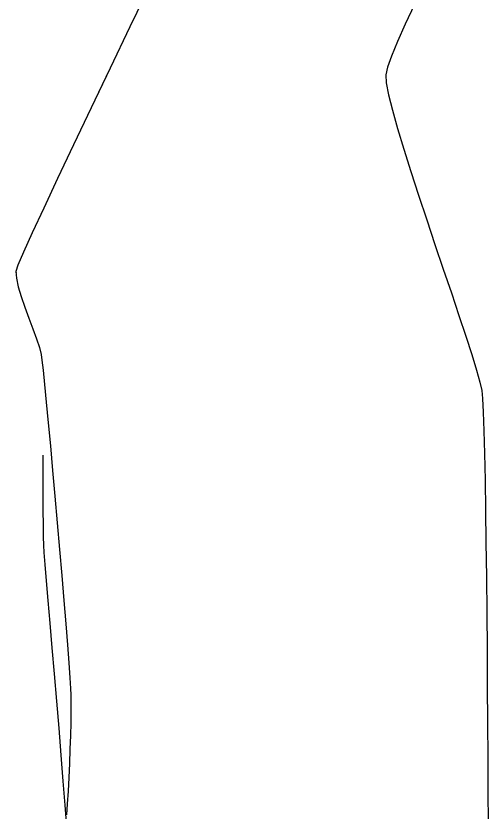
# Model space of a CAD drawing. Header units: metres. Extents: x 708868 to 711043, y 5411316 to 5413138.
# Drawn here: x 709159.9 to 709213.1, y 5412030.4 to 5412120.2 of the extents above; entities that cross this region are included whole.
import ezdxf

# ---------------------------------------------------------------- set-up
doc = ezdxf.new("R2010")
doc.units = ezdxf.units.M
for name, color, linetype in [('Rionegro 2010_Contours', 7, 'Continuous'), ('Rionegro 2014_Contours', 7, 'Continuous'), ('Rionegro 2018_Contours', 7, 'Continuous')]:
    doc.layers.add(name, color=color, linetype=linetype)

msp = doc.modelspace()

# ---------------------------------------------------------------- linework, layer by layer
at = {"layer": 'Rionegro 2010_Contours'}
msp.add_polyline3d([(709170.433, 5412114.121, 239), (709168.375, 5412109.815, 239), (709166.391, 5412105.645, 239), (709164.596, 5412101.851, 239), (709163.031, 5412098.513, 239), (709161.737, 5412095.712, 239), (709160.757, 5412093.531, 239), (709160.13, 5412092.052, 239), (709159.899, 5412091.356, 239), (709159.947, 5412090.59, 239), (709160.156, 5412089.625, 239), (709160.487, 5412088.516, 239), (709160.898, 5412087.32, 239), (709161.35, 5412086.093, 239), (709161.801, 5412084.89, 239), (709162.211, 5412083.767, 239), (709162.539, 5412082.781, 239), (709162.745, 5412081.987, 239), (709162.833, 5412081.365, 239), (709162.962, 5412080.219, 239), (709163.127, 5412078.616, 239), (709163.321, 5412076.62, 239), (709163.54, 5412074.295, 239), (709163.778, 5412071.706, 239), (709164.03, 5412068.917, 239), (709164.289, 5412065.994, 239), (709164.551, 5412063.001, 239), (709164.809, 5412060.003, 239), (709165.059, 5412057.064, 239), (709165.295, 5412054.249, 239), (709165.511, 5412051.622, 239), (709165.701, 5412049.25, 239), (709165.861, 5412047.195, 239), (709165.984, 5412045.523, 239), (709166.066, 5412044.298, 239), (709166.1, 5412043.586, 239), (709166.105, 5412042.784, 239), (709166.096, 5412041.717, 239), (709166.074, 5412040.44, 239), (709166.038, 5412039.005, 239), (709165.99, 5412037.464, 239), (709165.931, 5412035.873, 239), (709165.86, 5412034.282, 239), (709165.778, 5412032.746, 239), (709165.686, 5412031.318, 239), (709165.585, 5412030.05, 239)], dxfattribs=at)
at = {"layer": 'Rionegro 2014_Contours'}
for points in [[(709175.049, 5412123.752, 239), (709172.745, 5412118.949, 239), (709170.507, 5412114.276, 239), (709168.375, 5412109.815, 239), (709166.391, 5412105.645, 239), (709164.596, 5412101.851, 239), (709163.031, 5412098.513, 239), (709161.737, 5412095.712, 239), (709160.757, 5412093.531, 239), (709160.13, 5412092.052, 239), (709159.899, 5412091.356, 239), (709159.909, 5412091.204, 239)], [(709204.816, 5412121.469, 240), (709203.775, 5412119.255, 240), (709202.899, 5412117.302, 240), (709202.221, 5412115.661, 240), (709201.772, 5412114.387, 240), (709201.585, 5412113.529, 240), (709201.644, 5412112.621, 240), (709201.902, 5412111.272, 240), (709202.332, 5412109.54, 240), (709202.91, 5412107.484, 240), (709203.61, 5412105.163, 240), (709204.408, 5412102.636, 240), (709205.277, 5412099.96, 240), (709206.194, 5412097.194, 240), (709207.132, 5412094.396, 240), (709208.067, 5412091.627, 240), (709208.974, 5412088.942, 240), (709209.827, 5412086.403, 240), (709210.601, 5412084.066, 240), (709211.271, 5412081.99, 240), (709211.811, 5412080.235, 240), (709212.198, 5412078.857, 240), (709212.404, 5412077.917, 240), (709212.489, 5412077.013, 240), (709212.568, 5412075.481, 240), (709212.641, 5412073.39, 240), (709212.708, 5412070.807, 240), (709212.769, 5412067.798, 240), (709212.825, 5412064.432, 240), (709212.876, 5412060.776, 240), (709212.922, 5412056.896, 240), (709212.963, 5412052.861, 240), (709212.999, 5412048.737, 240), (709213.03, 5412044.592, 240), (709213.057, 5412040.493, 240), (709213.08, 5412036.508, 240), (709213.098, 5412032.704, 240), (709213.113, 5412029.148, 240)], [(709162.941, 5412070.647, 239), (709162.942, 5412070.539, 239), (709162.943, 5412068.377, 239), (709162.945, 5412066.31, 239), (709162.949, 5412064.412, 239), (709162.958, 5412062.76, 239), (709162.974, 5412061.428, 239), (709162.999, 5412060.493, 239), (709163.052, 5412059.657, 239), (709163.157, 5412058.286, 239), (709163.307, 5412056.453, 239), (709163.494, 5412054.23, 239), (709163.71, 5412051.691, 239), (709163.949, 5412048.908, 239), (709164.201, 5412045.954, 239), (709164.46, 5412042.901, 239), (709164.718, 5412039.822, 239), (709164.967, 5412036.791, 239), (709165.199, 5412033.878, 239), (709165.407, 5412031.158, 239), (709165.583, 5412028.703, 239)]]:
    msp.add_polyline3d(points, dxfattribs=at)
at = {"layer": 'Rionegro 2018_Contours'}
for points in [[(709175.049, 5412123.752, 239), (709172.745, 5412118.949, 239), (709170.507, 5412114.276, 239), (709168.375, 5412109.815, 239), (709166.391, 5412105.645, 239), (709164.596, 5412101.851, 239), (709163.031, 5412098.513, 239), (709161.737, 5412095.712, 239), (709160.757, 5412093.531, 239), (709160.13, 5412092.052, 239), (709159.899, 5412091.356, 239), (709159.909, 5412091.204, 239)], [(709204.816, 5412121.469, 240), (709203.775, 5412119.255, 240), (709202.899, 5412117.302, 240), (709202.221, 5412115.661, 240), (709201.772, 5412114.387, 240), (709201.585, 5412113.529, 240), (709201.644, 5412112.621, 240), (709201.902, 5412111.272, 240), (709202.332, 5412109.54, 240), (709202.91, 5412107.484, 240), (709203.61, 5412105.163, 240), (709204.408, 5412102.636, 240), (709205.277, 5412099.96, 240), (709206.194, 5412097.194, 240), (709207.132, 5412094.396, 240), (709208.067, 5412091.627, 240), (709208.974, 5412088.942, 240), (709209.827, 5412086.403, 240), (709210.601, 5412084.066, 240), (709211.271, 5412081.99, 240), (709211.811, 5412080.235, 240), (709212.198, 5412078.857, 240), (709212.404, 5412077.917, 240), (709212.489, 5412077.013, 240), (709212.568, 5412075.481, 240), (709212.641, 5412073.39, 240), (709212.708, 5412070.807, 240), (709212.769, 5412067.798, 240), (709212.825, 5412064.432, 240), (709212.876, 5412060.776, 240), (709212.922, 5412056.896, 240), (709212.963, 5412052.861, 240), (709212.999, 5412048.737, 240), (709213.03, 5412044.592, 240), (709213.057, 5412040.493, 240), (709213.08, 5412036.508, 240), (709213.098, 5412032.704, 240), (709213.113, 5412029.148, 240)], [(709162.941, 5412070.647, 239), (709162.942, 5412070.539, 239), (709162.943, 5412068.377, 239), (709162.945, 5412066.31, 239), (709162.949, 5412064.412, 239), (709162.958, 5412062.76, 239), (709162.974, 5412061.428, 239), (709162.999, 5412060.493, 239), (709163.052, 5412059.657, 239), (709163.157, 5412058.286, 239), (709163.307, 5412056.453, 239), (709163.494, 5412054.23, 239), (709163.71, 5412051.691, 239), (709163.949, 5412048.908, 239), (709164.201, 5412045.954, 239), (709164.46, 5412042.901, 239), (709164.718, 5412039.822, 239), (709164.967, 5412036.791, 239), (709165.199, 5412033.878, 239), (709165.407, 5412031.158, 239), (709165.583, 5412028.703, 239)]]:
    msp.add_polyline3d(points, dxfattribs=at)

doc.saveas('drawing.dxf')
